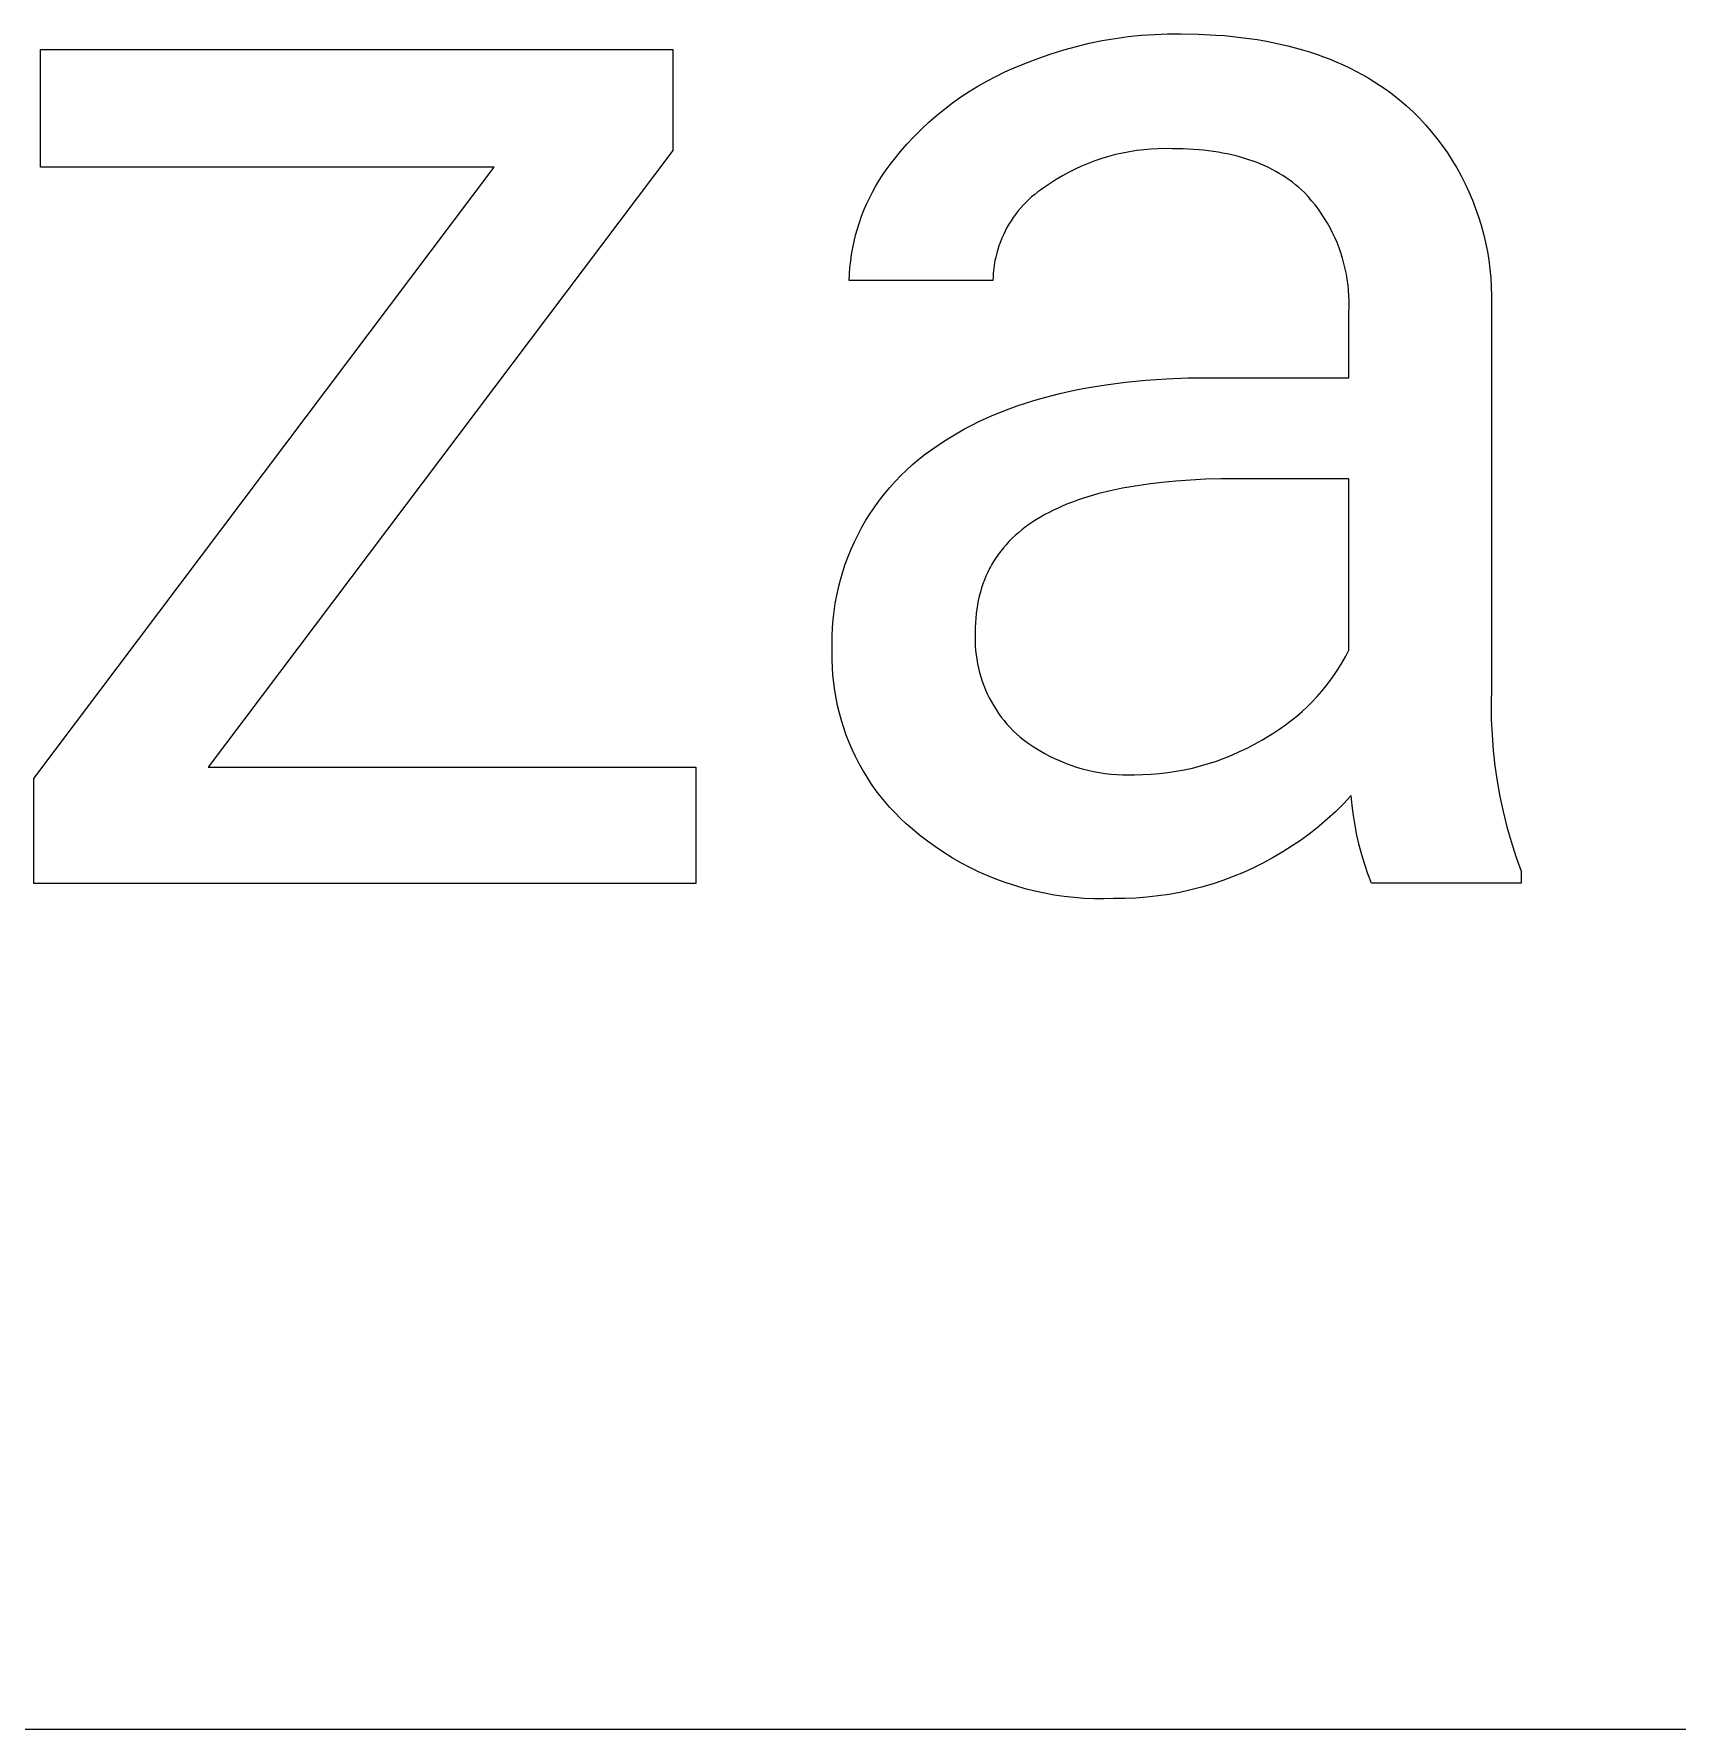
# Model space of a CAD drawing. Header units: millimetres. Extents: x 4001 to 9794, y -321 to 3726.
# Drawn here: x 8150.6 to 8230.9, y 2.4 to 85.3 of the extents above; entities that cross this region are included whole.
import ezdxf

# ---------------------------------------------------------------- set-up
doc = ezdxf.new("R2010")
doc.units = ezdxf.units.MM
doc.header["$MEASUREMENT"] = 0
doc.layers.add('Domyślny', color=7, linetype='Continuous', true_color=0x000000)

msp = doc.modelspace()

# ---------------------------------------------------------------- linework, layer by layer
at = {"layer": 'Domyślny', "color": 18, "lineweight": 15, "true_color": 0x000000}
for p, q in [((8150.943, 78.765), (8150.943, 84.514)), ((8150.943, 84.514), (8181.845, 84.514)), ((8181.845, 84.514), (8181.845, 79.576)), ((8200.944, 84.498), (8201.565, 84.668)), ((8201.565, 84.668), (8202.191, 84.818)), ((8202.191, 84.818), (8202.822, 84.946)), ((8202.822, 84.946), (8203.457, 85.054)), ((8203.457, 85.054), (8204.095, 85.141)), ((8204.095, 85.141), (8204.736, 85.206)), ((8204.736, 85.206), (8205.378, 85.251)), ((8205.378, 85.251), (8206.022, 85.274)), ((8206.022, 85.274), (8206.666, 85.276)), ((8206.666, 85.276), (8207.536, 85.262)), ((8207.536, 85.262), (8208.383, 85.221)), ((8208.383, 85.221), (8208.797, 85.19)), ((8208.797, 85.19), (8209.205, 85.152)), ((8209.205, 85.152), (8209.607, 85.107)), ((8209.607, 85.107), (8210.004, 85.055)), ((8210.004, 85.055), (8210.394, 84.997)), ((8210.394, 84.997), (8210.778, 84.932)), ((8210.778, 84.932), (8211.156, 84.859)), ((8211.156, 84.859), (8211.528, 84.78)), ((8211.528, 84.78), (8211.894, 84.694)), ((8211.894, 84.694), (8212.255, 84.602)), ((8212.255, 84.602), (8212.609, 84.502)), ((8198.525, 83.617), (8199.119, 83.867)), ((8199.119, 83.867), (8199.72, 84.098)), ((8199.72, 84.098), (8200.328, 84.308)), ((8200.328, 84.308), (8200.944, 84.498)), ((8212.609, 84.502), (8212.957, 84.396)), ((8212.957, 84.396), (8213.298, 84.282)), ((8213.298, 84.282), (8213.634, 84.162)), ((8213.634, 84.162), (8213.964, 84.035)), ((8213.964, 84.035), (8214.288, 83.902)), ((8214.288, 83.902), (8214.606, 83.761)), ((8214.606, 83.761), (8214.917, 83.613)), ((8196.749, 82.725), (8197.182, 82.971)), ((8197.182, 82.971), (8197.622, 83.201)), ((8197.622, 83.201), (8198.07, 83.417)), ((8198.07, 83.417), (8198.525, 83.617)), ((8214.917, 83.613), (8215.223, 83.459)), ((8215.223, 83.459), (8215.522, 83.298)), ((8215.522, 83.298), (8215.816, 83.13)), ((8215.816, 83.13), (8216.103, 82.956)), ((8216.103, 82.956), (8216.384, 82.774)), ((8195.506, 81.904), (8195.911, 82.192)), ((8195.911, 82.192), (8196.326, 82.466)), ((8196.326, 82.466), (8196.749, 82.725)), ((8216.384, 82.774), (8216.66, 82.586)), ((8216.66, 82.586), (8216.929, 82.391)), ((8216.929, 82.391), (8217.192, 82.189)), ((8217.192, 82.189), (8217.449, 81.98)), ((8194.352, 80.959), (8194.726, 81.287)), ((8194.726, 81.287), (8195.111, 81.602)), ((8195.111, 81.602), (8195.506, 81.904)), ((8217.449, 81.98), (8217.699, 81.765)), ((8217.699, 81.765), (8218.017, 81.466)), ((8218.017, 81.466), (8218.324, 81.157)), ((8193.639, 80.267), (8193.99, 80.619)), ((8193.99, 80.619), (8194.352, 80.959)), ((8218.324, 81.157), (8218.621, 80.837)), ((8218.621, 80.837), (8218.906, 80.507)), ((8218.906, 80.507), (8219.18, 80.168)), ((8181.845, 79.576), (8159.122, 49.445)), ((8192.974, 79.528), (8193.3, 79.903)), ((8193.3, 79.903), (8193.639, 80.267)), ((8204.51, 79.574), (8204.164, 79.52)), ((8204.859, 79.616), (8204.51, 79.574)), ((8205.208, 79.646), (8204.859, 79.616)), ((8205.559, 79.664), (8205.208, 79.646)), ((8205.91, 79.669), (8205.559, 79.664)), ((8206.261, 79.662), (8205.91, 79.669)), ((8206.784, 79.654), (8206.261, 79.662)), ((8207.291, 79.629), (8206.784, 79.654)), ((8207.539, 79.61), (8207.291, 79.629)), ((8207.782, 79.587), (8207.539, 79.61)), ((8208.022, 79.56), (8207.782, 79.587)), ((8208.257, 79.529), (8208.022, 79.56)), ((8219.18, 80.168), (8219.442, 79.819)), ((8219.442, 79.819), (8219.692, 79.461)), ((8150.615, 48.885), (8173.107, 78.765)), ((8173.107, 78.765), (8150.943, 78.765)), ((8192.269, 78.632), (8192.461, 78.89)), ((8192.461, 78.89), (8192.661, 79.142)), ((8192.661, 79.142), (8192.974, 79.528)), ((8201.817, 78.813), (8201.499, 78.666)), ((8202.141, 78.948), (8201.817, 78.813)), ((8202.469, 79.073), (8202.141, 78.948)), ((8202.801, 79.186), (8202.469, 79.073)), ((8203.137, 79.287), (8202.801, 79.186)), ((8203.477, 79.377), (8203.137, 79.287)), ((8203.819, 79.454), (8203.477, 79.377)), ((8204.164, 79.52), (8203.819, 79.454)), ((8208.489, 79.493), (8208.257, 79.529)), ((8208.716, 79.453), (8208.489, 79.493)), ((8208.939, 79.409), (8208.716, 79.453)), ((8209.159, 79.361), (8208.939, 79.409)), ((8209.374, 79.309), (8209.159, 79.361)), ((8209.585, 79.253), (8209.374, 79.309)), ((8209.792, 79.192), (8209.585, 79.253)), ((8209.996, 79.127), (8209.792, 79.192)), ((8210.195, 79.058), (8209.996, 79.127)), ((8210.39, 78.985), (8210.195, 79.058)), ((8210.581, 78.908), (8210.39, 78.985)), ((8210.768, 78.826), (8210.581, 78.908)), ((8210.951, 78.74), (8210.768, 78.826)), ((8211.131, 78.65), (8210.951, 78.74)), ((8219.692, 79.461), (8219.929, 79.095)), ((8219.929, 79.095), (8220.153, 78.722)), ((8220.153, 78.722), (8220.365, 78.34)), ((8191.746, 77.82), (8191.911, 78.096)), ((8191.911, 78.096), (8192.086, 78.367)), ((8192.086, 78.367), (8192.269, 78.632)), ((8200.28, 77.971), (8199.991, 77.772)), ((8200.575, 78.161), (8200.28, 77.971)), ((8200.877, 78.34), (8200.575, 78.161)), ((8201.185, 78.508), (8200.877, 78.34)), ((8201.499, 78.666), (8201.185, 78.508)), ((8211.306, 78.556), (8211.131, 78.65)), ((8211.477, 78.458), (8211.306, 78.556)), ((8211.644, 78.355), (8211.477, 78.458)), ((8211.807, 78.249), (8211.644, 78.355)), ((8211.967, 78.138), (8211.807, 78.249)), ((8212.122, 78.023), (8211.967, 78.138)), ((8212.273, 77.904), (8212.122, 78.023)), ((8212.421, 77.78), (8212.273, 77.904)), ((8220.365, 78.34), (8220.563, 77.952)), ((8220.563, 77.952), (8220.748, 77.557)), ((8191.307, 76.961), (8191.444, 77.252)), ((8191.444, 77.252), (8191.59, 77.539)), ((8191.59, 77.539), (8191.746, 77.82)), ((8199.233, 77.176), (8199.094, 77.041)), ((8199.376, 77.305), (8199.233, 77.176)), ((8199.524, 77.43), (8199.376, 77.305)), ((8199.676, 77.549), (8199.524, 77.43)), ((8199.831, 77.663), (8199.676, 77.549)), ((8199.991, 77.772), (8199.831, 77.663)), ((8212.564, 77.653), (8212.421, 77.78)), ((8212.703, 77.521), (8212.564, 77.653)), ((8212.885, 77.325), (8212.703, 77.521)), ((8213.06, 77.123), (8212.885, 77.325)), ((8213.228, 76.916), (8213.06, 77.123)), ((8220.748, 77.557), (8220.919, 77.156)), ((8220.919, 77.156), (8221.076, 76.749)), ((8190.956, 76.062), (8191.063, 76.366)), ((8191.063, 76.366), (8191.18, 76.665)), ((8191.18, 76.665), (8191.307, 76.961)), ((8198.476, 76.3), (8198.369, 76.14)), ((8198.589, 76.457), (8198.476, 76.3)), ((8198.708, 76.609), (8198.589, 76.457)), ((8198.832, 76.758), (8198.708, 76.609)), ((8198.96, 76.902), (8198.832, 76.758)), ((8199.094, 77.041), (8198.96, 76.902)), ((8213.389, 76.702), (8213.228, 76.916)), ((8213.543, 76.483), (8213.389, 76.702)), ((8213.689, 76.26), (8213.543, 76.483)), ((8213.827, 76.031), (8213.689, 76.26)), ((8221.076, 76.749), (8221.22, 76.337)), ((8221.22, 76.337), (8221.348, 75.92)), ((8190.697, 75.133), (8190.773, 75.445)), ((8190.773, 75.445), (8190.859, 75.755)), ((8190.859, 75.755), (8190.956, 76.062)), ((8197.996, 75.463), (8197.918, 75.287)), ((8198.08, 75.637), (8197.996, 75.463)), ((8198.17, 75.808), (8198.08, 75.637)), ((8198.267, 75.976), (8198.17, 75.808)), ((8198.369, 76.14), (8198.267, 75.976)), ((8213.958, 75.798), (8213.827, 76.031)), ((8214.08, 75.56), (8213.958, 75.798)), ((8214.194, 75.318), (8214.08, 75.56)), ((8221.348, 75.92), (8221.463, 75.5)), ((8221.463, 75.5), (8221.563, 75.075)), ((8190.576, 74.501), (8190.631, 74.818)), ((8190.631, 74.818), (8190.697, 75.133)), ((8197.721, 74.742), (8197.668, 74.556)), ((8197.78, 74.926), (8197.721, 74.742)), ((8197.846, 75.107), (8197.78, 74.926)), ((8197.918, 75.287), (8197.846, 75.107)), ((8214.3, 75.073), (8214.194, 75.318)), ((8214.398, 74.824), (8214.3, 75.073)), ((8214.487, 74.572), (8214.398, 74.824)), ((8214.568, 74.317), (8214.487, 74.572)), ((8221.563, 75.075), (8221.648, 74.647)), ((8221.648, 74.647), (8221.718, 74.217)), ((8190.475, 73.541), (8190.498, 73.862)), ((8190.498, 73.862), (8190.532, 74.182)), ((8190.532, 74.182), (8190.576, 74.501)), ((8197.523, 73.798), (8197.503, 73.605)), ((8197.549, 73.989), (8197.523, 73.798)), ((8197.582, 74.179), (8197.549, 73.989)), ((8197.622, 74.368), (8197.582, 74.179)), ((8197.668, 74.556), (8197.622, 74.368)), ((8214.639, 74.06), (8214.568, 74.317)), ((8214.702, 73.8), (8214.639, 74.06)), ((8214.757, 73.539), (8214.702, 73.8)), ((8221.718, 74.217), (8221.774, 73.784)), ((8221.774, 73.784), (8221.815, 73.35)), ((8190.462, 73.22), (8190.475, 73.541)), ((8197.484, 73.22), (8190.462, 73.22)), ((8197.49, 73.413), (8197.484, 73.22)), ((8197.503, 73.605), (8197.49, 73.413)), ((8214.802, 73.275), (8214.757, 73.539)), ((8214.838, 73.01), (8214.802, 73.275)), ((8214.865, 72.744), (8214.838, 73.01)), ((8221.815, 73.35), (8221.84, 72.915)), ((8221.84, 72.915), (8221.851, 72.479)), ((8214.883, 72.478), (8214.865, 72.744)), ((8214.892, 72.211), (8214.883, 72.478)), ((8214.892, 71.943), (8214.892, 72.211)), ((8221.851, 72.479), (8221.847, 72.043)), ((8214.883, 71.676), (8214.892, 71.943)), ((8214.883, 68.474), (8214.883, 71.676)), ((8221.847, 72.043), (8221.847, 53.293)), ((8201.627, 67.893), (8202.079, 67.979)), ((8202.079, 67.979), (8203.006, 68.13)), ((8203.006, 68.13), (8203.964, 68.254)), ((8203.964, 68.254), (8204.951, 68.35)), ((8204.951, 68.35), (8205.968, 68.419)), ((8205.968, 68.419), (8207.016, 68.46)), ((8207.016, 68.46), (8208.093, 68.474)), ((8208.093, 68.474), (8214.883, 68.474)), ((8198.676, 67.1), (8199.075, 67.234)), ((8199.075, 67.234), (8199.481, 67.361)), ((8199.481, 67.361), (8199.895, 67.481)), ((8199.895, 67.481), (8200.317, 67.594)), ((8200.317, 67.594), (8200.746, 67.701)), ((8200.746, 67.701), (8201.183, 67.8)), ((8201.183, 67.8), (8201.627, 67.893)), ((8196.446, 66.154), (8196.798, 66.329)), ((8196.798, 66.329), (8197.158, 66.497)), ((8197.158, 66.497), (8197.526, 66.658)), ((8197.526, 66.658), (8197.902, 66.812)), ((8197.902, 66.812), (8198.285, 66.959)), ((8198.285, 66.959), (8198.676, 67.1)), ((8195.113, 65.388), (8195.435, 65.589)), ((8195.435, 65.589), (8195.764, 65.784)), ((8195.764, 65.784), (8196.101, 65.973)), ((8196.101, 65.973), (8196.446, 66.154)), ((8193.863, 64.484), (8194.174, 64.729)), ((8194.174, 64.729), (8194.494, 64.963)), ((8194.494, 64.963), (8194.8, 65.179)), ((8194.8, 65.179), (8195.113, 65.388)), ((8192.981, 63.686), (8193.266, 63.962)), ((8193.266, 63.962), (8193.56, 64.228)), ((8193.56, 64.228), (8193.863, 64.484)), ((8192.187, 62.802), (8192.442, 63.105)), ((8192.442, 63.105), (8192.707, 63.4)), ((8192.707, 63.4), (8192.981, 63.686)), ((8203.818, 63.069), (8203.23, 62.945)), ((8204.431, 63.178), (8203.818, 63.069)), ((8205.069, 63.273), (8204.431, 63.178)), ((8205.732, 63.354), (8205.069, 63.273)), ((8206.42, 63.419), (8205.732, 63.354)), ((8207.134, 63.47), (8206.42, 63.419)), ((8207.872, 63.507), (8207.134, 63.47)), ((8208.635, 63.529), (8207.872, 63.507)), ((8209.424, 63.536), (8208.635, 63.529)), ((8214.883, 63.536), (8209.424, 63.536)), ((8214.883, 55.164), (8214.883, 63.536)), ((8191.488, 61.84), (8191.71, 62.168)), ((8191.71, 62.168), (8191.943, 62.489)), ((8191.943, 62.489), (8192.187, 62.802)), ((8200.894, 62.204), (8200.666, 62.104)), ((8201.128, 62.301), (8200.894, 62.204)), ((8201.369, 62.395), (8201.128, 62.301)), ((8201.616, 62.484), (8201.369, 62.395)), ((8201.869, 62.57), (8201.616, 62.484)), ((8202.129, 62.652), (8201.869, 62.57)), ((8202.395, 62.731), (8202.129, 62.652)), ((8202.667, 62.806), (8202.395, 62.731)), ((8203.23, 62.945), (8202.667, 62.806)), ((8191.079, 61.161), (8191.278, 61.504)), ((8191.278, 61.504), (8191.488, 61.84)), ((8199.428, 61.423), (8199.243, 61.297)), ((8199.618, 61.546), (8199.428, 61.423)), ((8199.815, 61.665), (8199.618, 61.546)), ((8200.018, 61.78), (8199.815, 61.665)), ((8200.228, 61.892), (8200.018, 61.78)), ((8200.444, 62), (8200.228, 61.892)), ((8200.666, 62.104), (8200.444, 62)), ((8190.717, 60.456), (8190.892, 60.812)), ((8190.892, 60.812), (8191.079, 61.161)), ((8198.415, 60.61), (8198.268, 60.462)), ((8198.568, 60.755), (8198.415, 60.61)), ((8198.728, 60.896), (8198.568, 60.755)), ((8198.893, 61.033), (8198.728, 60.896)), ((8199.065, 61.167), (8198.893, 61.033)), ((8199.243, 61.297), (8199.065, 61.167)), ((8190.268, 59.355), (8190.405, 59.727)), ((8190.405, 59.727), (8190.555, 60.094)), ((8190.555, 60.094), (8190.717, 60.456)), ((8197.628, 59.665), (8197.572, 59.58)), ((8197.685, 59.749), (8197.628, 59.665)), ((8197.743, 59.832), (8197.685, 59.749)), ((8197.803, 59.914), (8197.743, 59.832)), ((8197.865, 59.995), (8197.803, 59.914)), ((8197.928, 60.075), (8197.865, 59.995)), ((8197.993, 60.154), (8197.928, 60.075)), ((8198.128, 60.31), (8197.993, 60.154)), ((8198.268, 60.462), (8198.128, 60.31)), ((8190.032, 58.599), (8190.143, 58.979)), ((8190.143, 58.979), (8190.268, 59.355)), ((8197.185, 58.869), (8197.143, 58.776)), ((8197.228, 58.961), (8197.185, 58.869)), ((8197.272, 59.052), (8197.228, 58.961)), ((8197.318, 59.143), (8197.272, 59.052)), ((8197.366, 59.232), (8197.318, 59.143)), ((8197.415, 59.321), (8197.366, 59.232)), ((8197.466, 59.408), (8197.415, 59.321)), ((8197.518, 59.495), (8197.466, 59.408)), ((8197.572, 59.58), (8197.518, 59.495)), ((8189.849, 57.827), (8189.934, 58.215)), ((8189.934, 58.215), (8190.032, 58.599)), ((8196.869, 57.998), (8196.815, 57.795)), ((8196.928, 58.198), (8196.869, 57.998)), ((8196.993, 58.395), (8196.928, 58.198)), ((8197.065, 58.587), (8196.993, 58.395)), ((8197.104, 58.682), (8197.065, 58.587)), ((8197.143, 58.776), (8197.104, 58.682)), ((8189.719, 57.045), (8189.778, 57.438)), ((8189.778, 57.438), (8189.849, 57.827)), ((8196.728, 57.376), (8196.694, 57.161)), ((8196.769, 57.587), (8196.728, 57.376)), ((8196.815, 57.795), (8196.769, 57.587)), ((8189.644, 56.256), (8189.675, 56.652)), ((8189.675, 56.652), (8189.719, 57.045)), ((8196.628, 56.495), (8196.619, 56.265)), ((8196.644, 56.721), (8196.628, 56.495)), ((8196.666, 56.943), (8196.644, 56.721)), ((8196.694, 57.161), (8196.666, 56.943)), ((8189.623, 55.464), (8189.627, 55.86)), ((8189.627, 55.86), (8189.644, 56.256)), ((8196.616, 56.032), (8196.609, 55.811)), ((8196.609, 55.811), (8196.609, 55.59)), ((8196.609, 55.59), (8196.618, 55.369)), ((8196.619, 56.265), (8196.616, 56.032)), ((8189.633, 55.068), (8189.623, 55.464)), ((8189.631, 54.691), (8189.633, 55.068)), ((8189.642, 54.314), (8189.631, 54.691)), ((8196.618, 55.369), (8196.634, 55.148)), ((8196.634, 55.148), (8196.657, 54.928)), ((8196.657, 54.928), (8196.689, 54.709)), ((8196.689, 54.709), (8196.728, 54.492)), ((8214.553, 54.557), (8214.723, 54.858)), ((8214.723, 54.858), (8214.883, 55.164)), ((8189.666, 53.938), (8189.642, 54.314)), ((8189.703, 53.563), (8189.666, 53.938)), ((8196.728, 54.492), (8196.774, 54.275)), ((8196.774, 54.275), (8196.828, 54.061)), ((8196.828, 54.061), (8196.89, 53.848)), ((8213.983, 53.691), (8214.183, 53.973)), ((8214.183, 53.973), (8214.373, 54.262)), ((8214.373, 54.262), (8214.553, 54.557)), ((8189.752, 53.189), (8189.703, 53.563)), ((8189.815, 52.817), (8189.752, 53.189)), ((8196.89, 53.848), (8196.958, 53.638)), ((8196.958, 53.638), (8197.034, 53.431)), ((8197.034, 53.431), (8197.118, 53.226)), ((8197.118, 53.226), (8197.208, 53.024)), ((8213.327, 52.888), (8213.555, 53.148)), ((8213.555, 53.148), (8213.774, 53.416)), ((8213.774, 53.416), (8213.983, 53.691)), ((8221.847, 53.293), (8221.832, 52.534)), ((8189.89, 52.448), (8189.815, 52.817)), ((8189.978, 52.081), (8189.89, 52.448)), ((8197.208, 53.024), (8197.305, 52.825)), ((8197.305, 52.825), (8197.409, 52.63)), ((8197.409, 52.63), (8197.52, 52.438)), ((8197.52, 52.438), (8197.637, 52.251)), ((8197.637, 52.251), (8197.761, 52.068)), ((8212.593, 52.156), (8212.846, 52.392)), ((8212.846, 52.392), (8213.091, 52.636)), ((8213.091, 52.636), (8213.327, 52.888)), ((8221.832, 52.534), (8221.841, 51.776)), ((8190.078, 51.718), (8189.978, 52.081)), ((8190.191, 51.358), (8190.078, 51.718)), ((8197.761, 52.068), (8197.891, 51.889)), ((8197.891, 51.889), (8198.028, 51.715)), ((8198.028, 51.715), (8198.17, 51.545)), ((8198.17, 51.545), (8198.318, 51.381)), ((8198.318, 51.381), (8198.472, 51.222)), ((8211.506, 51.304), (8211.789, 51.503)), ((8211.789, 51.503), (8212.064, 51.712)), ((8212.064, 51.712), (8212.333, 51.93)), ((8212.333, 51.93), (8212.593, 52.156)), ((8221.841, 51.776), (8221.876, 51.018)), ((8190.316, 51.003), (8190.191, 51.358)), ((8190.453, 50.652), (8190.316, 51.003)), ((8190.602, 50.305), (8190.453, 50.652)), ((8198.472, 51.222), (8198.631, 51.068)), ((8198.631, 51.068), (8198.795, 50.92)), ((8198.795, 50.92), (8199.022, 50.744)), ((8199.022, 50.744), (8199.255, 50.575)), ((8199.255, 50.575), (8199.494, 50.415)), ((8209.906, 50.374), (8210.266, 50.564)), ((8210.266, 50.564), (8210.62, 50.766)), ((8210.62, 50.766), (8210.921, 50.935)), ((8210.921, 50.935), (8211.217, 51.115)), ((8211.217, 51.115), (8211.506, 51.304)), ((8221.876, 51.018), (8221.936, 50.261)), ((8190.763, 49.964), (8190.602, 50.305)), ((8190.935, 49.629), (8190.763, 49.964)), ((8199.494, 50.415), (8199.738, 50.263)), ((8199.738, 50.263), (8199.987, 50.119)), ((8199.987, 50.119), (8200.241, 49.984)), ((8200.241, 49.984), (8200.499, 49.857)), ((8200.499, 49.857), (8200.762, 49.74)), ((8200.762, 49.74), (8201.028, 49.631)), ((8208.02, 49.612), (8208.407, 49.739)), ((8208.407, 49.739), (8208.789, 49.879)), ((8208.789, 49.879), (8209.167, 50.032)), ((8209.167, 50.032), (8209.539, 50.197)), ((8209.539, 50.197), (8209.906, 50.374)), ((8221.936, 50.261), (8222.02, 49.507)), ((8150.615, 43.754), (8150.615, 48.885)), ((8159.122, 49.445), (8182.964, 49.445)), ((8182.964, 49.445), (8182.964, 43.754)), ((8191.119, 49.3), (8190.935, 49.629)), ((8191.314, 48.977), (8191.119, 49.3)), ((8191.52, 48.662), (8191.314, 48.977)), ((8201.028, 49.631), (8201.298, 49.532)), ((8201.298, 49.532), (8201.571, 49.442)), ((8201.571, 49.442), (8201.847, 49.361)), ((8201.847, 49.361), (8202.126, 49.29)), ((8202.126, 49.29), (8202.407, 49.228)), ((8202.407, 49.228), (8202.689, 49.176)), ((8202.689, 49.176), (8202.974, 49.134)), ((8202.974, 49.134), (8203.26, 49.101)), ((8203.26, 49.101), (8203.546, 49.078)), ((8203.546, 49.078), (8203.834, 49.065)), ((8203.834, 49.065), (8204.121, 49.062)), ((8204.121, 49.062), (8204.409, 49.069)), ((8204.409, 49.069), (8204.816, 49.075)), ((8204.816, 49.075), (8205.223, 49.095)), ((8205.223, 49.095), (8205.629, 49.128)), ((8205.629, 49.128), (8206.033, 49.175)), ((8206.033, 49.175), (8206.436, 49.236)), ((8206.436, 49.236), (8206.837, 49.31)), ((8206.837, 49.31), (8207.234, 49.397)), ((8207.234, 49.397), (8207.629, 49.498)), ((8207.629, 49.498), (8208.02, 49.612)), ((8222.02, 49.507), (8222.129, 48.756)), ((8191.736, 48.353), (8191.52, 48.662)), ((8191.963, 48.052), (8191.736, 48.353)), ((8222.129, 48.756), (8222.263, 48.009)), ((8192.201, 47.759), (8191.963, 48.052)), ((8192.448, 47.475), (8192.201, 47.759)), ((8192.704, 47.199), (8192.448, 47.475)), ((8214.237, 47.272), (8213.836, 46.906)), ((8214.625, 47.653), (8214.237, 47.272)), ((8214.999, 48.046), (8214.625, 47.653)), ((8215.044, 47.558), (8214.999, 48.046)), ((8215.105, 47.072), (8215.044, 47.558)), ((8222.263, 48.009), (8222.421, 47.267)), ((8222.421, 47.267), (8222.603, 46.53)), ((8192.97, 46.932), (8192.704, 47.199)), ((8193.245, 46.674), (8192.97, 46.932)), ((8193.529, 46.426), (8193.245, 46.674)), ((8193.903, 46.116), (8193.529, 46.426)), ((8213.423, 46.554), (8212.997, 46.216)), ((8213.836, 46.906), (8213.423, 46.554)), ((8215.182, 46.588), (8215.105, 47.072)), ((8215.275, 46.107), (8215.182, 46.588)), ((8222.603, 46.53), (8222.809, 45.8)), ((8194.288, 45.82), (8193.903, 46.116)), ((8194.682, 45.537), (8194.288, 45.82)), ((8212.112, 45.587), (8211.654, 45.295)), ((8212.56, 45.894), (8212.112, 45.587)), ((8212.997, 46.216), (8212.56, 45.894)), ((8215.385, 45.629), (8215.275, 46.107)), ((8215.511, 45.156), (8215.385, 45.629)), ((8222.809, 45.8), (8223.04, 45.077)), ((8195.086, 45.267), (8194.682, 45.537)), ((8195.498, 45.011), (8195.086, 45.267)), ((8195.919, 44.77), (8195.498, 45.011)), ((8196.348, 44.543), (8195.919, 44.77)), ((8210.708, 44.761), (8210.222, 44.52)), ((8211.186, 45.02), (8210.708, 44.761)), ((8211.654, 45.295), (8211.186, 45.02)), ((8215.653, 44.687), (8215.511, 45.156)), ((8223.04, 45.077), (8223.294, 44.362)), ((8196.785, 44.331), (8196.348, 44.543)), ((8197.228, 44.133), (8196.785, 44.331)), ((8197.678, 43.951), (8197.228, 44.133)), ((8198.134, 43.785), (8197.678, 43.951)), ((8209.226, 44.088), (8208.717, 43.898)), ((8209.728, 44.295), (8209.226, 44.088)), ((8210.222, 44.52), (8209.728, 44.295)), ((8215.81, 44.222), (8215.653, 44.687)), ((8215.983, 43.764), (8215.81, 44.222)), ((8223.294, 44.362), (8223.294, 43.764)), ((8182.964, 43.754), (8150.615, 43.754)), ((8198.596, 43.634), (8198.134, 43.785)), ((8199.062, 43.498), (8198.596, 43.634)), ((8199.532, 43.379), (8199.062, 43.498)), ((8200.007, 43.276), (8199.532, 43.379)), ((8200.484, 43.189), (8200.007, 43.276)), ((8200.964, 43.118), (8200.484, 43.189)), ((8201.447, 43.064), (8200.964, 43.118)), ((8205.553, 43.142), (8205.013, 43.081)), ((8206.09, 43.222), (8205.553, 43.142)), ((8206.624, 43.32), (8206.09, 43.222)), ((8207.155, 43.437), (8206.624, 43.32)), ((8207.681, 43.573), (8207.155, 43.437)), ((8208.202, 43.726), (8207.681, 43.573)), ((8208.717, 43.898), (8208.202, 43.726)), ((8223.294, 43.764), (8215.983, 43.764)), ((8201.931, 43.026), (8201.447, 43.064)), ((8202.416, 43.005), (8201.931, 43.026)), ((8202.901, 43), (8202.416, 43.005)), ((8203.386, 43.012), (8202.901, 43)), ((8203.929, 43.016), (8203.386, 43.012)), ((8204.472, 43.039), (8203.929, 43.016)), ((8205.013, 43.081), (8204.472, 43.039)), ((7605.139, 2.426), (9794.274, 2.426))]:
    msp.add_line(p, q, dxfattribs=at)

doc.saveas('drawing.dxf')
